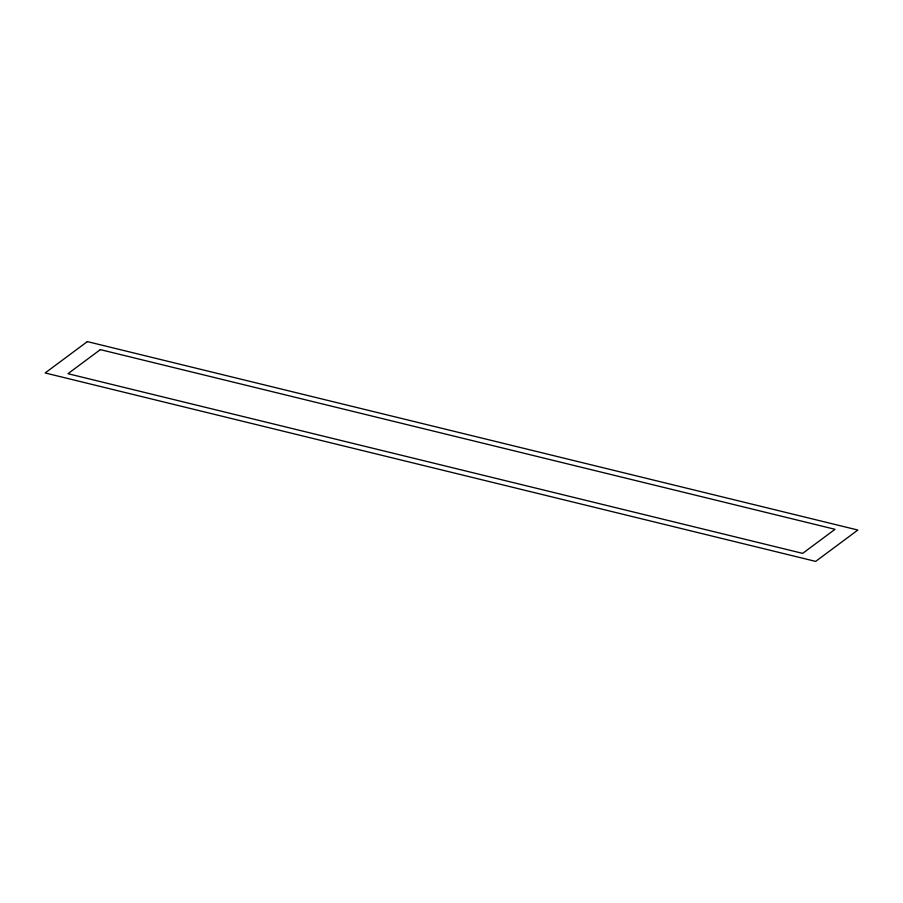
<?xml version="1.0" encoding="UTF-8"?>
<svg xmlns="http://www.w3.org/2000/svg" width="903" height="903" viewBox="0 0 903 903"><rect width="100%" height="100%" fill="white"/><g stroke="black" fill="none" stroke-linecap="round" stroke-linejoin="round"><path stroke-width="1.35" d="M87.343 341.605L45.15 372.962L815.657 561.395L857.85 530.038L87.343 341.605M100.346 349.63L67.973 373.695L802.654 553.37L835.027 529.305L100.346 349.63"/></g></svg>
